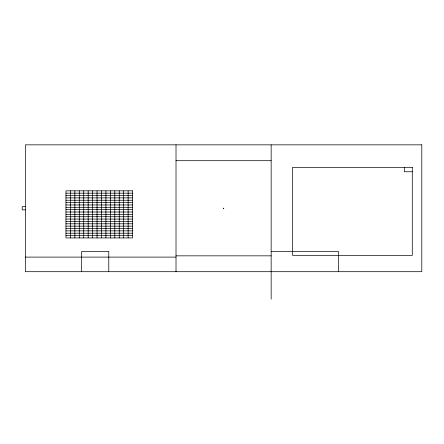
<?xml version="1.0" encoding="UTF-8"?>
<svg xmlns="http://www.w3.org/2000/svg" width="444" height="444" viewBox="0 0 444 444"><rect width="100%" height="100%" fill="white"/><g stroke="black" fill="none" stroke-linecap="round" stroke-linejoin="round"><path stroke-width="0.67" d="M176.013 160.695L271.156 160.695M412.287 171.756L404.306 171.756L404.306 167.355M65.967 193.179L132.567 193.179M65.967 195.532L132.567 195.532M65.967 197.891L132.567 197.891M65.967 200.244L132.567 200.244M65.967 202.597L132.567 202.597M65.967 204.956L132.567 204.956M25.369 206.682L22.2 206.682L22.2 209.851L25.369 209.851M65.967 207.309L132.567 207.309M65.967 209.662L132.567 209.662M65.967 212.016L132.567 212.016M65.967 214.374L132.567 214.374M65.967 216.728L132.567 216.728M65.967 219.081L132.567 219.081M65.967 221.439L132.567 221.439M65.967 223.793L132.567 223.793M65.967 226.146L132.567 226.146M65.967 228.499L132.567 228.499M65.967 230.858L132.567 230.858M65.967 233.211L132.567 233.211M65.967 235.564L132.567 235.564M271.156 251.398L338.389 251.398L338.389 271.695M176.013 255.838L271.156 255.838M25.369 257.109L176.013 257.109M271.156 144.838L271.156 299.162M176.013 144.838L176.013 271.695M128.127 190.826L128.127 237.923M123.687 190.826L123.687 237.923M119.247 190.826L119.247 237.923M114.807 190.826L114.807 237.923M110.367 190.826L110.367 237.923M108.78 271.695L108.78 251.398L81.663 251.398L81.663 271.695M105.927 190.826L105.927 237.923M101.487 190.826L101.487 237.923M97.047 190.826L97.047 237.923M92.607 190.826L92.607 237.923M88.167 190.826L88.167 237.923M83.727 190.826L83.727 237.923M79.287 190.826L79.287 237.923M74.847 190.826L74.847 237.923M70.407 190.826L70.407 237.923M421.8 144.838L25.369 144.838L25.369 271.695L421.8 271.695L421.8 144.838M412.287 167.355L292.579 167.355L292.579 255.367L412.287 255.367L412.287 167.355M132.567 190.826L65.967 190.826L65.967 237.923L132.567 237.923L132.567 190.826M223.782 208.203L223.388 208.33L223.782 208.203"/></g></svg>
